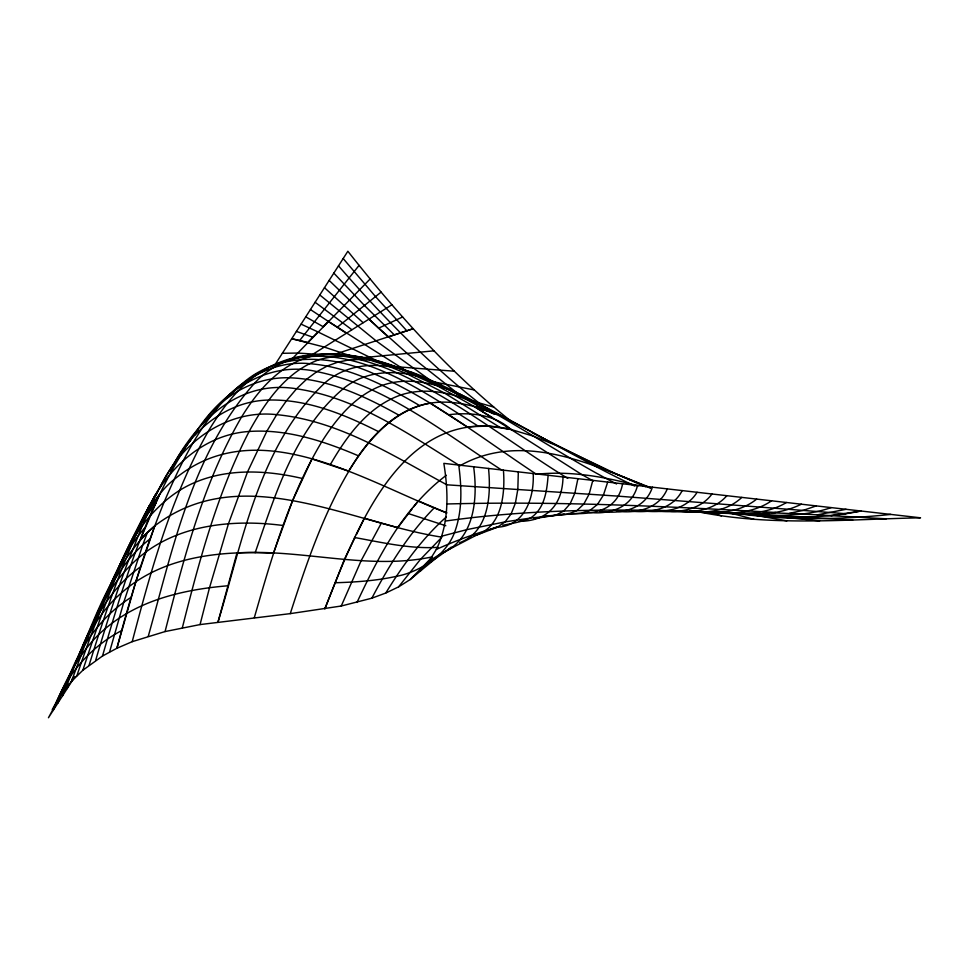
<?xml version="1.0" encoding="UTF-8"?>
<svg xmlns="http://www.w3.org/2000/svg" width="969" height="969" viewBox="0 0 969 969"><rect width="100%" height="100%" fill="white"/><g stroke="black" fill="none" stroke-linecap="round" stroke-linejoin="round"><path stroke-width="1.45" d="M518.318 471.867L517.846 489.212L515.399 503.153L511.099 513.958L505.067 521.891L497.412 527.209L476.409 535.179L440.98 553.602L429.17 560.978L420.401 570.995L410.166 579.571L398.574 586.875L385.759 593.04L371.854 598.188L341.258 606.013L290.264 613.631L200.05 624.581L165.069 631.558L132.208 641.672L116.886 648.261L102.484 656.037L82.85 670.257L71.258 681.643L61.011 694.7L48.45 717.75L74.964 676.447M533.216 473.575C534.258 497.291 525.331 525.755 497.412 527.209C476.53 533.059 456.096 540.472 436.341 549.411L429.17 560.978M436.341 549.411C449.446 522.775 448.405 491.961 443.838 463.364L920.55 517.809C845.646 519.36 769.677 526.833 695.669 511.257M548.115 475.27C546.988 490.702 544.626 508.967 530.406 518.064C521.588 521.746 512.177 523.563 502.814 525.234M563.013 476.978C562.48 504.946 546.988 521.358 519.045 521.346M577.912 478.674L574.896 493.064L570.135 503.747L563.728 511.014L555.782 515.181L534.137 518.669M165.069 631.558C183.892 558.059 203.115 483.071 241.584 416.973C258.19 390.022 281.058 363.205 313.29 355.841C357.924 348.343 401.311 368.777 441.61 385.202C507.368 416.295 569.348 454.74 634.925 486.135M182.354 627.742C199.251 560.748 217.25 493.148 249.13 431.471C265.421 401.869 286.606 370.836 320.024 359.366C368.874 346.199 416.537 376.578 460.081 394.298C513.594 421.794 563.146 456.314 616.563 483.967M148.305 636.149C172.87 548.66 192.31 452.753 254.69 383.07C287.066 347.411 339.465 349.966 381.859 362.37M200.05 624.581L209.51 587.723L228.466 523.732L247.555 471.867L266.899 431.144L276.686 414.659L286.57 400.585L296.562 388.799L306.676 379.194L316.924 371.624L327.316 365.991L337.866 362.152L348.574 359.996L359.475 359.402L370.558 360.226L388.739 366.27L407.137 373.901L444.299 392.942L499.798 427.293L511.014 429.473L533.919 436.329L557.526 445.934L617.556 474.592L645.633 486.801M132.208 641.672C151.249 569.336 171.356 495.971 208.698 430.575C225.753 402.196 248.088 374.288 279.993 362.224C324.906 344.395 373.852 360.214 414.611 381.362C468.487 409.063 516.32 446.673 567.737 478.383M410.166 579.571L432.404 556.848C367.82 570.559 302.158 548.781 236.981 552.936L218.037 621.928C243.098 539.672 259.45 444.626 324.821 382.937C358.554 353.528 407.368 365.652 442.082 386.449M592.81 480.382L589.164 494.069L583.822 504.05L576.894 510.615L568.476 514.054L530.406 518.064L505.067 521.891L467.094 529.583L441.791 536.148M441.961 537.165C349.082 522.897 241.499 459.548 154.798 525.84L135.805 581.775L116.886 648.261C130.052 598.563 144.769 549.157 164.342 501.579C183.165 457.865 205.125 412.661 243.413 382.658C280.174 351.287 332.876 354.848 374.434 373.998C433.07 399.276 483.47 439.332 536.414 474.253C570.729 470.655 605.14 476.821 638.171 485.881M109.57 651.992L123.741 602.355L142.709 545.075L147.47 532.272L154.798 525.84C105.112 569.651 90.323 637.699 61.011 694.7M71.839 681.304L72.614 678.53M102.484 656.037C125.437 576.943 149.892 495.934 198.5 428.262C224.663 390.168 268.958 360.323 316.924 371.624C386.776 385.904 443.487 432.574 502.015 470.268M95.652 660.422C105.488 626.446 116.256 592.713 128.792 559.634C140.759 531.4 148.814 499.604 173.948 479.643C256.882 410.238 364.283 481.339 446.697 512.916M67.164 688.596L68.448 684.284M254.338 617.592C271.708 557.369 289.222 495.995 321.744 441.852C336.57 418.342 355.538 395.146 382.44 385.323C403.976 377.777 427.547 381.495 448.405 389.453C483.374 406.411 518.076 424.301 552.076 443.269M89.112 665.158C110.769 594.76 135.091 524.047 175.098 461.68C200.462 416.876 241.584 379.763 296.562 388.799C357.27 397.835 408.906 434.245 459.887 465.786C521.467 431.011 591.623 463.666 650.441 488.17M82.85 670.257C100.401 616.696 118.557 562.686 146.077 513.291C164.088 471.394 201.734 434.548 249.13 431.471C287.103 428.843 324.046 441.161 358.506 455.842C375.681 431.217 399.446 408.094 430.236 403.128C453.117 399.603 476.13 405.805 497.133 414.575L474.12 406.471L436.934 385.614L400.027 368.729L363.969 357.706L351.929 356.556M62.488 695.887L65.032 687.978M607.708 482.077L603.421 495.086L597.51 504.401L590.073 510.312L581.194 513.134L543.73 516.235M255.174 552.681C275.39 494.481 294.491 429.982 343.208 388.714C371.284 365.737 410.989 370.025 441.61 385.202M290.264 613.631C307.876 559.113 326.48 503.856 358.506 455.842M76.89 675.744C97.663 613.135 123.002 551.858 155.694 494.469L143.339 517.834L147.772 510.094M73.826 667.593C88.252 629.838 106.445 590.775 140.541 566.841M57.801 703.179L61.628 692.46L52.241 709.587M86.483 640.134C100.715 602.851 117.685 564.091 150.038 538.885M71.258 681.643C87.065 641.066 98.705 596.419 130.876 565.084C169.963 525.016 230.089 518.597 282.996 525.489M100.703 608.048C112.004 579.51 124.626 550.683 145.156 527.451M355.138 537.226L344.564 558.992L324.809 608.956C354.618 533.701 398.065 412.455 499.798 427.293M67.891 679.85C79.785 646.783 101.006 616.26 131.069 597.376M80.451 653.009L84.557 642.181L92.806 625.162M65.965 687.954C78.889 653.554 92.624 617.519 121.391 593.004C162.392 556.291 220.762 550.477 273.428 553.202L292.602 500.622L311.97 458.906L348.622 471.116C367.542 440.725 393.111 409.923 430.236 403.128L467.022 426.82L488.739 426.057L511.014 429.473L581.557 474.422L593.246 480.987M93.981 622.764L107.85 591.562M121.137 563.522C129.386 542.543 140.239 522.412 154.713 505.055M155.088 504.607L156.166 501.881M622.607 483.785C617.229 511.959 591.998 514.551 568.258 513.509M53.125 710.471C65.492 680.589 79.785 649.993 105.112 628.808C138.87 599.811 184.195 589.491 227.509 585.809M114.245 578.239C127.387 543.742 147.882 510.506 179.665 490.338C216.257 467.7 261.739 468.972 302.255 478.456M62.149 691.2L77.254 659.61M341.258 606.013L361.292 560.361L381.374 523.066L397.738 527.657L412.019 509.04M141.619 521.831L142.758 519.166M134.534 535.893L144.563 514.66L150.885 503.674M128.053 548.793L142.649 519.093M356.98 602.464C378.988 555.564 403.988 506.993 446.346 475.282M637.505 485.481C632.067 508.265 607.963 515.326 587.287 512.104M56.432 701.907C69.259 671.614 92.382 645.839 121.622 630.601M356.459 534.513L364.392 518.197L381.374 523.066M143.339 517.834L149.371 505.612M111.144 584.949L108.431 590.351L113.785 577.512L127.375 550.126M158.468 490.496L152.957 501.07L154.434 498.684M159.849 487.855C180.101 443.281 226.213 408.942 276.686 414.659C338.944 420.594 392.917 455.709 446.624 484.67M170.241 470.958C188.58 433.034 224.978 400.9 268.788 400.04C307.621 399.192 344.431 414.441 378.491 431.617M182.111 452.802L184.897 447.545L191.184 439.442M371.854 598.188C388.884 565.726 408.421 534.089 434.257 507.853M652.403 487.189C645.233 509.609 620.305 514.539 599.775 511.293M330.356 464.563C346.938 435.82 368.365 406.132 401.057 394.904C426.881 386.534 454.558 393.499 478.601 404.158M385.759 593.04C402.753 565.411 421.975 538.703 446.261 516.986M275.341 364.223L347.859 251.25C396.709 313.229 449.786 372.532 511.717 421.781M667.29 488.885C659.005 509.088 636.064 513.74 616.563 511.16M152.666 503.48L146.077 513.291L159.522 494.626L140.384 539.442L147.47 532.272M198.197 430.103L194.769 434.802L196.586 432.731M202.473 424.216C221.501 395.861 254.362 376.953 288.871 377.765C328.358 378.927 364.962 396.26 398.84 415.132M214.197 410.917C237.102 382.355 271.417 359.862 309.486 363.654C349.337 366.972 385.723 385.626 419.638 405.575M398.574 586.875L420.255 559.597L440.98 538.134M682.188 490.593C672.74 509.185 651.071 513.001 632.176 511.244M413.811 506.714L418.269 500.9L446.745 512.892M354.763 357.186L324.058 347.011L291.717 338.714L299.687 340.494L359.075 265.361M226.807 398.247L233.226 392.409M697.086 492.288C686.052 510.203 664.08 512.795 644.966 511.147M290.482 360.504L370.146 278.975M381.919 363.193L317.965 331.931L307.73 342.469L299.687 340.494M711.985 493.996C699.388 511.063 677.198 512.771 657.769 511.196M726.883 495.692C712.772 511.802 690.425 512.916 670.584 511.366M420.401 570.995C433.676 560.118 448.211 549.435 454.437 532.72C462.625 511.147 461.68 487.564 458.737 465.059M246.925 381.35L253.781 375.645L268.207 368.087M310.431 309.559L337.212 327.28L381.096 292.117M451.312 547.097C434.645 559.682 417.457 572.534 396.345 576.337C376.117 580.843 355.357 582.127 334.693 582.781M261.993 371.781L268.28 368.426M741.782 497.4C725.442 513.061 701.617 513.437 680.48 511.22M282.367 353.297L297.556 353.055L313.193 354.048L391.912 304.775M756.68 499.096C737.821 514.309 712.288 513.958 689.504 511.099M443.293 552.669C475.161 537.662 477.765 497.339 473.635 466.767M771.578 500.803C748.25 516.756 718.417 513.691 691.878 511.147M270.835 366.791C343.426 332.803 418.39 388.884 477.814 425.875M786.477 502.499C763.087 516.501 735.18 513.824 709.175 512.468M402.607 316.972L378.552 328.2L329.145 280.404M285.467 361.219L290.736 358.954L298.924 357.476M459.669 542.713C488.97 531.811 491.186 495.002 488.521 468.463M801.375 504.207C774.982 517.058 744.567 515.229 716.261 512.056M488.243 530.188L497.448 526.724M335.589 354.012L413.182 328.697L388.278 336.982L378.552 328.2M816.273 505.903L803.265 510.348L789.687 513.267L886.272 518.827M831.172 507.599C800.237 518.245 767.073 515.508 735.011 513.606M846.058 509.306L817.242 514.866M473.502 535.845C501.797 528.941 505.333 494.36 503.42 470.171M751.835 513.982C788.063 518.258 825.128 518.536 860.956 511.002L843.854 513.667M304.411 356.519L301.662 356.992L304.436 356.786M312.66 355.102L325.16 354.303M831.027 515.665L841.007 514.115M445.389 521.056C550.331 506.266 656.691 509.064 762.24 514.127M558.689 514.696L564.152 514.018M433.967 350.826L358.93 358.058M448.732 414.732C470.413 412.116 494.033 414.296 511.014 429.473L474.12 406.471L492.64 417.821M890.753 514.406C838.536 519.965 785.605 520.619 733.557 513.025M438.012 547.352C409.839 549.096 382.016 542.434 354.472 537.492M750.914 514.079L739.359 513.17M762.688 513.328L767.097 513.049M771.506 512.771L803.458 514.067M447.012 503.977C556.715 501.082 666.418 506.278 775.927 512.48M337.902 354.678L346.442 354.969M454.304 371.224L391.621 366.355M852.696 520.038L766.576 515.048M446.539 484.791L617.689 496.116L846.131 513.74M762.131 514.672L754.742 514.03L819.617 520.898M313.193 354.048L319.019 354.824M786.852 520.874L748.225 513.958M474.216 389.95L433.191 381.738M382.84 363.678L387.188 364.477L395.255 367.99M429.11 380.781L431.811 381.435L376.117 340.87L319.794 294.976M730.578 513.061L754.209 519.408M445.813 525.755L407.985 513.449M493.718 407.089L472.303 400.948M296.393 331.422L312.842 337.2M650.659 487.722L608.471 471.031M710.604 511.995L721.481 515.956M411.534 372.375L448.405 389.453L485.53 410.069M301.08 324.143L317.965 331.931M470.534 400.076L484.112 406.508L495.377 413.169M479.437 407.162L487.54 411.026M490.241 412.309L494.299 414.235M532.126 432.755L607.115 470.486M506.254 427.959L508.834 429.388M305.756 316.851L323.101 326.662L328.261 321.405L409.233 372.702M476.457 406.314L482.744 410.262M337.212 327.28L346.163 333.118M351.771 329.642L315.107 302.267M459.706 395.013L407.586 353.806L368.777 319.164M485.953 408.361C431.593 366.633 383.276 317.566 338.496 265.821M363.072 322.677L324.47 287.696M394.431 334.995L364.441 305.465L333.821 273.113M406.883 330.853L375.512 296.599L343.183 258.529"/></g></svg>
